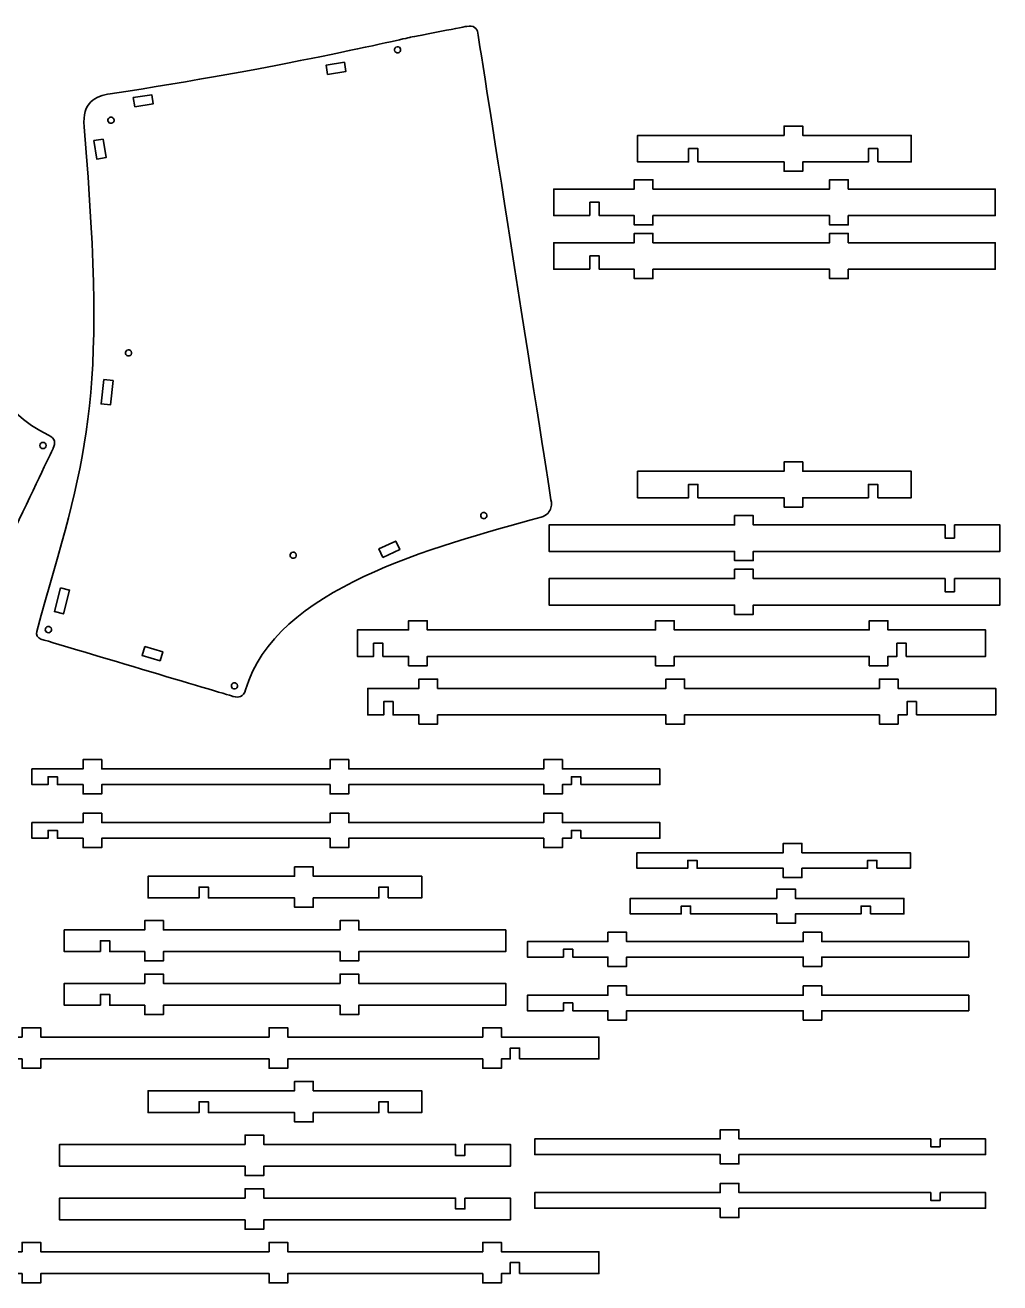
# Model space of a CAD drawing. Header units: inches. Extents: x -169 to 386, y -355 to 50.
# Drawn here: x 72.3 to 385.8, y -354.5 to 50.2 of the extents above; entities that cross this region are included whole.
import ezdxf

# ---------------------------------------------------------------- set-up
doc = ezdxf.new("R2010")
doc.units = ezdxf.units.IN
doc.header["$MEASUREMENT"] = 0
doc.layers.add('Lager 1', color=7, linetype='Continuous')

# ---------------------------------------------------------------- blocks, each defined once
blk = doc.blocks.new('block 3')
at = {"layer": 'Lager 1', "color": 178, "lineweight": 35, "true_color": 0x000001}
blk.add_open_spline([(-116.37, -95.12), (-116.37, -40.83), (-119.39, -2.15), (-119.39, -0.94), (-119.39, 0.26), (-119.28, 1.45), (-116.99, 1.45), (-114.7, 1.45), (-66.13, 1.62), (-63.72, 1.62), (-61.31, 1.62), (-61.14, 2.59), (-61.14, 4.21), (-61.14, 4.21), (-61.14, 4.42), (-61.14, 4.42), (-61.14, 5.52), (-60.24, 6.42), (-59.14, 6.42), (-59.14, 6.42), (-36.09, 6.42), (-36.09, 6.42), (-36.09, 6.42), (-35.55, 6.42), (-35.55, 6.42), (-34.45, 6.42), (-33.55, 7.31), (-33.55, 8.42), (-33.55, 8.42), (-33.55, 22.76), (-33.55, 22.76), (-33.55, 23.86), (-32.66, 24.75), (-31.55, 24.75), (-31.55, 24.75), (-1.09, 24.75), (-1.09, 24.75), (0.01, 24.75), (0.9, 23.86), (0.9, 22.76), (0.91, 19.09), (0.93, 11.78), (0.93, 9.22), (0.94, 8.59), (1.45, 8.08), (2.08, 8.08), (2.08, 8.08), (15.49, 8.08), (15.49, 8.08), (15.8, 8.08), (16.09, 8.2), (16.3, 8.42), (16.52, 8.64), (16.64, 8.92), (16.64, 9.23), (16.64, 11.33), (16.66, 20.17), (16.66, 22.67), (16.66, 23.14), (16.82, 23.59), (17.11, 23.96), (17.11, 23.96), (17.14, 23.99), (17.14, 23.99), (17.52, 24.47), (18.1, 24.75), (18.71, 24.75), (21.3, 24.75), (31.95, 24.75), (35.33, 24.75), (35.98, 24.75), (36.62, 24.61), (37.2, 24.33), (37.77, 24.05), (38.28, 23.65), (38.69, 23.14), (39.23, 22.47), (39.53, 21.67), (39.63, 20.82), (43.72, -15.01), (49.04, -67.49), (79.8, -81.73), (82.13, -82.81), (82.05, -84.36), (81.34, -85.95), (81.34, -85.95), (58.36, -134.18), (53.5, -144.29), (53.02, -145.27), (51.85, -145.69), (50.86, -145.23), (-2.7, -120.66), (-16.1, -111.54), (-107.22, -105.04), (-115.19, -104.47), (-116.37, -99.92), (-116.37, -95.12)], degree=3, knots=[0, 0, 0, 0, 1, 1, 1, 2, 2, 2, 3, 3, 3, 4, 4, 4, 5, 5, 5, 6, 6, 6, 7, 7, 7, 8, 8, 8, 9, 9, 9, 10, 10, 10, 11, 11, 11, 12, 12, 12, 13, 13, 13, 14, 14, 14, 15, 15, 15, 16, 16, 16, 17, 17, 17, 18, 18, 18, 19, 19, 19, 20, 20, 20, 21, 21, 21, 22, 22, 22, 23, 23, 23, 24, 24, 24, 25, 25, 25, 26, 26, 26, 27, 27, 27, 28, 28, 28, 29, 29, 29, 30, 30, 30, 31, 31, 31, 32, 32, 32, 32], dxfattribs=at)
blk = doc.blocks.new('block 6')
at = {"layer": 'Lager 1', "color": 178, "lineweight": 35, "true_color": 0x000001}
blk.add_open_spline([(77.04, -85.09), (77.04, -85.64), (77.49, -86.09), (78.04, -86.09), (78.59, -86.09), (79.04, -85.64), (79.04, -85.09), (79.04, -84.54), (78.59, -84.09), (78.04, -84.09), (77.49, -84.09), (77.04, -84.54), (77.04, -85.09)], degree=3, knots=[0, 0, 0, 0, 1, 1, 1, 2, 2, 2, 3, 3, 3, 4, 4, 4, 4], dxfattribs=at)
blk = doc.blocks.new('block 2')
at = {"layer": 'Lager 1'}
for name in ['block 3', 'block 6']:
    blk.add_blockref(name, (0, 0), dxfattribs=at)
blk = doc.blocks.new('block 746')
at = {"layer": 'Lager 1', "color": 178, "lineweight": 35, "true_color": 0x000001}
blk.add_open_spline([(99.66, 28.08), (153.4, 36.2), (194.88, 46.03), (196.07, 46.22), (196.07, 46.22), (212.7, 49.49), (214.35, 49.78), (216.55, 50.17), (217.65, 49.24), (217.91, 47.62), (218.44, 44.4), (241.02, -99.93), (241.55, -103.27), (241.75, -104.56), (241.36, -105.87), (240.48, -106.83), (239.9, -107.47), (239.15, -107.89), (238.32, -108.12), (203.56, -117.71), (152.54, -131.07), (143.22, -163.67), (142.51, -166.13), (140.96, -166.29), (139.29, -165.84), (139.29, -165.84), (88.09, -150.59), (77.35, -147.35), (76.3, -147.03), (75.71, -145.94), (76.01, -144.89), (92, -88.17), (98.94, -73.52), (91.28, 17.5), (90.61, 25.46), (94.92, 27.34), (99.66, 28.08)], degree=3, knots=[0, 0, 0, 0, 1, 1, 1, 2, 2, 2, 3, 3, 3, 4, 4, 4, 5, 5, 5, 6, 6, 6, 7, 7, 7, 8, 8, 8, 9, 9, 9, 10, 10, 10, 11, 11, 11, 12, 12, 12, 12], dxfattribs=at)
blk = doc.blocks.new('block 747')
at = {"layer": 'Lager 1', "color": 178, "lineweight": 35, "true_color": 0x000001}
blk.add_open_spline([(219.66, -106.66), (219.11, -106.74), (218.74, -107.25), (218.83, -107.8), (218.91, -108.35), (219.42, -108.72), (219.97, -108.63), (220.51, -108.55), (220.89, -108.04), (220.8, -107.49), (220.72, -106.95), (220.21, -106.57), (219.66, -106.66)], degree=3, knots=[0, 0, 0, 0, 1, 1, 1, 2, 2, 2, 3, 3, 3, 4, 4, 4, 4], dxfattribs=at)
blk = doc.blocks.new('block 748')
at = {"layer": 'Lager 1', "color": 178, "lineweight": 35, "true_color": 0x000001}
blk.add_open_spline([(79.62, -143.34), (79.07, -143.42), (78.7, -143.93), (78.79, -144.48), (78.87, -145.02), (79.38, -145.4), (79.93, -145.31), (80.47, -145.23), (80.85, -144.71), (80.76, -144.17), (80.68, -143.62), (80.17, -143.25), (79.62, -143.34)], degree=3, knots=[0, 0, 0, 0, 1, 1, 1, 2, 2, 2, 3, 3, 3, 4, 4, 4, 4], dxfattribs=at)
blk = doc.blocks.new('block 749')
at = {"layer": 'Lager 1', "color": 178, "lineweight": 35, "true_color": 0x000001}
blk.add_open_spline([(139.47, -161.46), (138.93, -161.54), (138.55, -162.05), (138.64, -162.6), (138.73, -163.14), (139.24, -163.52), (139.78, -163.43), (140.33, -163.35), (140.7, -162.83), (140.62, -162.29), (140.53, -161.74), (140.02, -161.37), (139.47, -161.46)], degree=3, knots=[0, 0, 0, 0, 1, 1, 1, 2, 2, 2, 3, 3, 3, 4, 4, 4, 4], dxfattribs=at)
blk = doc.blocks.new('block 750')
at = {"layer": 'Lager 1', "color": 178, "lineweight": 35, "true_color": 0x000001}
blk.add_open_spline([(158.38, -119.39), (157.83, -119.48), (157.46, -119.99), (157.55, -120.54), (157.63, -121.08), (158.14, -121.46), (158.69, -121.37), (159.24, -121.29), (159.61, -120.77), (159.52, -120.23), (159.44, -119.68), (158.93, -119.31), (158.38, -119.39)], degree=3, knots=[0, 0, 0, 0, 1, 1, 1, 2, 2, 2, 3, 3, 3, 4, 4, 4, 4], dxfattribs=at)
blk = doc.blocks.new('block 751')
at = {"layer": 'Lager 1', "color": 178, "lineweight": 35, "true_color": 0x000001}
blk.add_open_spline([(105.42, -54.3), (104.87, -54.39), (104.5, -54.9), (104.58, -55.45), (104.67, -55.99), (105.18, -56.37), (105.73, -56.28), (106.27, -56.19), (106.64, -55.68), (106.56, -55.14), (106.47, -54.59), (105.96, -54.22), (105.42, -54.3)], degree=3, knots=[0, 0, 0, 0, 1, 1, 1, 2, 2, 2, 3, 3, 3, 4, 4, 4, 4], dxfattribs=at)
blk = doc.blocks.new('block 752')
at = {"layer": 'Lager 1', "color": 178, "lineweight": 35, "true_color": 0x000001}
blk.add_open_spline([(99.76, 20.58), (99.21, 20.49), (98.84, 19.98), (98.93, 19.43), (99.01, 18.89), (99.52, 18.51), (100.07, 18.6), (100.61, 18.69), (100.99, 19.2), (100.9, 19.74), (100.82, 20.29), (100.3, 20.66), (99.76, 20.58)], degree=3, knots=[0, 0, 0, 0, 1, 1, 1, 2, 2, 2, 3, 3, 3, 4, 4, 4, 4], dxfattribs=at)
blk = doc.blocks.new('block 753')
at = {"layer": 'Lager 1', "color": 178, "lineweight": 35, "true_color": 0x000001}
blk.add_open_spline([(191.92, 43.24), (191.38, 43.16), (191.01, 42.64), (191.09, 42.1), (191.18, 41.55), (191.69, 41.18), (192.23, 41.27), (192.78, 41.35), (193.15, 41.86), (193.07, 42.41), (192.98, 42.95), (192.47, 43.33), (191.92, 43.24)], degree=3, knots=[0, 0, 0, 0, 1, 1, 1, 2, 2, 2, 3, 3, 3, 4, 4, 4, 4], dxfattribs=at)
blk = doc.blocks.new('block 754')
at = {"layer": 'Lager 1', "color": 178, "lineweight": 35, "true_color": 0x000001}
blk.add_lwpolyline([(97.63, -63.83), (96.73, -71.7), (99.71, -72.04), (100.61, -64.17), (97.63, -63.83)], dxfattribs=at)
blk = doc.blocks.new('block 755')
at = {"layer": 'Lager 1', "color": 178, "lineweight": 35, "true_color": 0x000001}
blk.add_lwpolyline([(83.71, -130.85), (81.71, -138.51), (84.62, -139.27), (86.61, -131.6), (83.71, -130.85)], dxfattribs=at)
blk = doc.blocks.new('block 756')
at = {"layer": 'Lager 1', "color": 178, "lineweight": 35, "true_color": 0x000001}
blk.add_lwpolyline([(94.43, 13.01), (95.36, 7.08), (98.32, 7.55), (97.39, 13.47), (94.43, 13.01)], dxfattribs=at)
blk = doc.blocks.new('block 757')
at = {"layer": 'Lager 1', "color": 178, "lineweight": 35, "true_color": 0x000001}
blk.add_lwpolyline([(107.54, 23.88), (113.47, 24.81), (113, 27.77), (107.07, 26.84), (107.54, 23.88)], dxfattribs=at)
blk = doc.blocks.new('block 758')
at = {"layer": 'Lager 1', "color": 178, "lineweight": 35, "true_color": 0x000001}
blk.add_lwpolyline([(169.58, 34.32), (175.5, 35.3), (175.01, 38.26), (169.09, 37.28), (169.58, 34.32)], dxfattribs=at)
blk = doc.blocks.new('block 759')
at = {"layer": 'Lager 1', "color": 178, "lineweight": 35, "true_color": 0x000001}
blk.add_lwpolyline([(187.36, -121.09), (192.8, -118.55), (191.53, -115.83), (186.09, -118.37), (187.36, -121.09)], dxfattribs=at)
blk = doc.blocks.new('block 760')
at = {"layer": 'Lager 1', "color": 178, "lineweight": 35, "true_color": 0x000001}
blk.add_lwpolyline([(110.77, -149.81), (109.94, -152.69), (115.71, -154.35), (116.54, -151.47), (110.77, -149.81)], dxfattribs=at)
blk = doc.blocks.new('block 761')
at = {"layer": 'Lager 1', "color": 178, "lineweight": 35, "true_color": 0x000001}
blk.add_lwpolyline([(107.54, 23.88), (113.47, 24.81), (113, 27.77), (107.07, 26.84), (107.54, 23.88)], dxfattribs=at)
blk = doc.blocks.new('block 762')
at = {"layer": 'Lager 1', "color": 178, "lineweight": 35, "true_color": 0x000001}
blk.add_lwpolyline([(169.58, 34.32), (175.5, 35.3), (175.01, 38.26), (169.09, 37.28), (169.58, 34.32)], dxfattribs=at)
blk = doc.blocks.new('block 763')
at = {"layer": 'Lager 1', "color": 178, "lineweight": 35, "true_color": 0x000001}
blk.add_lwpolyline([(97.63, -63.83), (96.73, -71.7), (99.71, -72.04), (100.61, -64.17), (97.63, -63.83)], dxfattribs=at)
blk = doc.blocks.new('block 764')
at = {"layer": 'Lager 1', "color": 178, "lineweight": 35, "true_color": 0x000001}
blk.add_lwpolyline([(187.36, -121.09), (192.8, -118.55), (191.53, -115.83), (186.09, -118.37), (187.36, -121.09)], dxfattribs=at)
blk = doc.blocks.new('block 765')
at = {"layer": 'Lager 1', "color": 178, "lineweight": 35, "true_color": 0x000001}
blk.add_lwpolyline([(110.77, -149.81), (109.94, -152.69), (115.71, -154.35), (116.54, -151.47), (110.77, -149.81)], dxfattribs=at)
blk = doc.blocks.new('block 745')
at = {"layer": 'Lager 1'}
for name in ['block 746', 'block 753', 'block 758', 'block 762', 'block 757', 'block 761', 'block 752', 'block 756', 'block 751', 'block 754', 'block 763', 'block 747', 'block 759', 'block 764', 'block 750', 'block 755', 'block 748', 'block 760', 'block 765', 'block 749']:
    blk.add_blockref(name, (0, 0), dxfattribs=at)

msp = doc.modelspace()

# ---------------------------------------------------------------- linework, layer by layer
at = {"layer": 'Lager 1', "color": 178, "lineweight": 35, "true_color": 0x000001}
for points, knots in [([(346.54, 6.18), (346.54, 6.18), (357.31, 6.18), (357.31, 6.18), (357.31, 6.18), (357.31, 14.68), (357.31, 14.68), (357.31, 14.68), (322.41, 14.68), (322.41, 14.68), (322.41, 14.68), (322.41, 17.68), (322.41, 17.68), (322.41, 17.68), (316.41, 17.68), (316.41, 17.68), (316.41, 17.68), (316.41, 14.68), (316.41, 14.68), (316.41, 14.68), (269.31, 14.68), (269.31, 14.68), (269.31, 14.68), (269.31, 6.18), (269.31, 6.18), (269.31, 6.18), (285.68, 6.18), (285.68, 6.18), (285.68, 6.18), (285.68, 10.43), (285.68, 10.43), (285.68, 10.43), (288.68, 10.43), (288.68, 10.43), (288.68, 10.43), (288.68, 6.18), (288.68, 6.18), (288.68, 6.18), (316.41, 6.18), (316.41, 6.18), (316.41, 6.18), (316.41, 3.18), (316.41, 3.18), (316.41, 3.18), (322.41, 3.18), (322.41, 3.18), (322.41, 3.18), (322.41, 6.18), (322.41, 6.18), (322.41, 6.18), (343.54, 6.18), (343.54, 6.18), (343.54, 6.18), (343.54, 10.43), (343.54, 10.43), (343.54, 10.43), (346.54, 10.43), (346.54, 10.43), (346.54, 10.43), (346.54, 6.18), (346.54, 6.18)], [0, 0, 0, 0, 1, 1, 1, 2, 2, 2, 3, 3, 3, 4, 4, 4, 5, 5, 5, 6, 6, 6, 7, 7, 7, 8, 8, 8, 9, 9, 9, 10, 10, 10, 11, 11, 11, 12, 12, 12, 13, 13, 13, 14, 14, 14, 15, 15, 15, 16, 16, 16, 17, 17, 17, 18, 18, 18, 19, 19, 19, 20, 20, 20, 20]), ([(253.94, -11.08), (253.94, -11.08), (253.94, -6.83), (253.94, -6.83), (253.94, -6.83), (256.94, -6.83), (256.94, -6.83), (256.94, -6.83), (256.94, -11.08), (256.94, -11.08), (256.94, -11.08), (268.23, -11.08), (268.23, -11.08), (268.23, -11.08), (268.23, -14.08), (268.23, -14.08), (268.23, -14.08), (274.23, -14.08), (274.23, -14.08), (274.23, -14.08), (274.23, -11.08), (274.23, -11.08), (274.23, -11.08), (331.03, -11.08), (331.03, -11.08), (331.03, -11.08), (331.03, -14.08), (331.03, -14.08), (331.03, -14.08), (337.03, -14.08), (337.03, -14.08), (337.03, -14.08), (337.03, -11.08), (337.03, -11.08), (337.03, -11.08), (384.31, -11.08), (384.31, -11.08), (384.31, -11.08), (384.31, -2.58), (384.31, -2.58), (384.31, -2.58), (337.03, -2.58), (337.03, -2.58), (337.03, -2.58), (337.03, 0.42), (337.03, 0.42), (337.03, 0.42), (331.03, 0.42), (331.03, 0.42), (331.03, 0.42), (331.03, -2.58), (331.03, -2.58), (331.03, -2.58), (274.23, -2.58), (274.23, -2.58), (274.23, -2.58), (274.23, 0.42), (274.23, 0.42), (274.23, 0.42), (268.23, 0.42), (268.23, 0.42), (268.23, 0.42), (268.23, -2.58), (268.23, -2.58), (268.23, -2.58), (242.31, -2.58), (242.31, -2.58), (242.31, -2.58), (242.31, -11.08), (242.31, -11.08), (242.31, -11.08), (253.94, -11.08), (253.94, -11.08)], [0, 0, 0, 0, 1, 1, 1, 2, 2, 2, 3, 3, 3, 4, 4, 4, 5, 5, 5, 6, 6, 6, 7, 7, 7, 8, 8, 8, 9, 9, 9, 10, 10, 10, 11, 11, 11, 12, 12, 12, 13, 13, 13, 14, 14, 14, 15, 15, 15, 16, 16, 16, 17, 17, 17, 18, 18, 18, 19, 19, 19, 20, 20, 20, 21, 21, 21, 22, 22, 22, 23, 23, 23, 24, 24, 24, 24]), ([(253.94, -28.35), (253.94, -28.35), (253.94, -24.1), (253.94, -24.1), (253.94, -24.1), (256.94, -24.1), (256.94, -24.1), (256.94, -24.1), (256.94, -28.35), (256.94, -28.35), (256.94, -28.35), (268.23, -28.35), (268.23, -28.35), (268.23, -28.35), (268.23, -31.35), (268.23, -31.35), (268.23, -31.35), (274.23, -31.35), (274.23, -31.35), (274.23, -31.35), (274.23, -28.35), (274.23, -28.35), (274.23, -28.35), (331.03, -28.35), (331.03, -28.35), (331.03, -28.35), (331.03, -31.35), (331.03, -31.35), (331.03, -31.35), (337.03, -31.35), (337.03, -31.35), (337.03, -31.35), (337.03, -28.35), (337.03, -28.35), (337.03, -28.35), (384.31, -28.35), (384.31, -28.35), (384.31, -28.35), (384.31, -19.84), (384.31, -19.84), (384.31, -19.84), (337.03, -19.84), (337.03, -19.84), (337.03, -19.84), (337.03, -16.84), (337.03, -16.84), (337.03, -16.84), (331.03, -16.84), (331.03, -16.84), (331.03, -16.84), (331.03, -19.84), (331.03, -19.84), (331.03, -19.84), (274.23, -19.84), (274.23, -19.84), (274.23, -19.84), (274.23, -16.84), (274.23, -16.84), (274.23, -16.84), (268.23, -16.84), (268.23, -16.84), (268.23, -16.84), (268.23, -19.84), (268.23, -19.84), (268.23, -19.84), (242.31, -19.84), (242.31, -19.84), (242.31, -19.84), (242.31, -28.35), (242.31, -28.35), (242.31, -28.35), (253.94, -28.35), (253.94, -28.35)], [0, 0, 0, 0, 1, 1, 1, 2, 2, 2, 3, 3, 3, 4, 4, 4, 5, 5, 5, 6, 6, 6, 7, 7, 7, 8, 8, 8, 9, 9, 9, 10, 10, 10, 11, 11, 11, 12, 12, 12, 13, 13, 13, 14, 14, 14, 15, 15, 15, 16, 16, 16, 17, 17, 17, 18, 18, 18, 19, 19, 19, 20, 20, 20, 21, 21, 21, 22, 22, 22, 23, 23, 23, 24, 24, 24, 24]), ([(346.54, -101.88), (346.54, -101.88), (357.31, -101.88), (357.31, -101.88), (357.31, -101.88), (357.31, -93.38), (357.31, -93.38), (357.31, -93.38), (322.41, -93.38), (322.41, -93.38), (322.41, -93.38), (322.41, -90.38), (322.41, -90.38), (322.41, -90.38), (316.41, -90.38), (316.41, -90.38), (316.41, -90.38), (316.41, -93.38), (316.41, -93.38), (316.41, -93.38), (269.31, -93.38), (269.31, -93.38), (269.31, -93.38), (269.31, -101.88), (269.31, -101.88), (269.31, -101.88), (285.68, -101.88), (285.68, -101.88), (285.68, -101.88), (285.68, -97.63), (285.68, -97.63), (285.68, -97.63), (288.68, -97.63), (288.68, -97.63), (288.68, -97.63), (288.68, -101.88), (288.68, -101.88), (288.68, -101.88), (316.41, -101.88), (316.41, -101.88), (316.41, -101.88), (316.41, -104.88), (316.41, -104.88), (316.41, -104.88), (322.41, -104.88), (322.41, -104.88), (322.41, -104.88), (322.41, -101.88), (322.41, -101.88), (322.41, -101.88), (343.54, -101.88), (343.54, -101.88), (343.54, -101.88), (343.54, -97.63), (343.54, -97.63), (343.54, -97.63), (346.54, -97.63), (346.54, -97.63), (346.54, -97.63), (346.54, -101.88), (346.54, -101.88)], [0, 0, 0, 0, 1, 1, 1, 2, 2, 2, 3, 3, 3, 4, 4, 4, 5, 5, 5, 6, 6, 6, 7, 7, 7, 8, 8, 8, 9, 9, 9, 10, 10, 10, 11, 11, 11, 12, 12, 12, 13, 13, 13, 14, 14, 14, 15, 15, 15, 16, 16, 16, 17, 17, 17, 18, 18, 18, 19, 19, 19, 20, 20, 20, 20]), ([(371.19, -110.64), (371.19, -110.64), (371.19, -114.89), (371.19, -114.89), (371.19, -114.89), (368.19, -114.89), (368.19, -114.89), (368.19, -114.89), (368.19, -110.64), (368.19, -110.64), (368.19, -110.64), (306.51, -110.64), (306.51, -110.64), (306.51, -110.64), (306.51, -107.64), (306.51, -107.64), (306.51, -107.64), (300.51, -107.64), (300.51, -107.64), (300.51, -107.64), (300.51, -110.64), (300.51, -110.64), (300.51, -110.64), (240.81, -110.64), (240.81, -110.64), (240.81, -110.64), (240.81, -119.14), (240.81, -119.14), (240.81, -119.14), (300.51, -119.14), (300.51, -119.14), (300.51, -119.14), (300.51, -122.14), (300.51, -122.14), (300.51, -122.14), (306.51, -122.14), (306.51, -122.14), (306.51, -122.14), (306.51, -119.14), (306.51, -119.14), (306.51, -119.14), (385.81, -119.14), (385.81, -119.14), (385.81, -119.14), (385.81, -110.64), (385.81, -110.64), (385.81, -110.64), (371.19, -110.64), (371.19, -110.64)], [0, 0, 0, 0, 1, 1, 1, 2, 2, 2, 3, 3, 3, 4, 4, 4, 5, 5, 5, 6, 6, 6, 7, 7, 7, 8, 8, 8, 9, 9, 9, 10, 10, 10, 11, 11, 11, 12, 12, 12, 13, 13, 13, 14, 14, 14, 15, 15, 15, 16, 16, 16, 16]), ([(371.19, -127.91), (371.19, -127.91), (371.19, -132.16), (371.19, -132.16), (371.19, -132.16), (368.19, -132.16), (368.19, -132.16), (368.19, -132.16), (368.19, -127.91), (368.19, -127.91), (368.19, -127.91), (306.51, -127.91), (306.51, -127.91), (306.51, -127.91), (306.51, -124.91), (306.51, -124.91), (306.51, -124.91), (300.51, -124.91), (300.51, -124.91), (300.51, -124.91), (300.51, -127.91), (300.51, -127.91), (300.51, -127.91), (240.81, -127.91), (240.81, -127.91), (240.81, -127.91), (240.81, -136.41), (240.81, -136.41), (240.81, -136.41), (300.51, -136.41), (300.51, -136.41), (300.51, -136.41), (300.51, -139.41), (300.51, -139.41), (300.51, -139.41), (306.51, -139.41), (306.51, -139.41), (306.51, -139.41), (306.51, -136.41), (306.51, -136.41), (306.51, -136.41), (385.81, -136.41), (385.81, -136.41), (385.81, -136.41), (385.81, -127.91), (385.81, -127.91), (385.81, -127.91), (371.19, -127.91), (371.19, -127.91)], [0, 0, 0, 0, 1, 1, 1, 2, 2, 2, 3, 3, 3, 4, 4, 4, 5, 5, 5, 6, 6, 6, 7, 7, 7, 8, 8, 8, 9, 9, 9, 10, 10, 10, 11, 11, 11, 12, 12, 12, 13, 13, 13, 14, 14, 14, 15, 15, 15, 16, 16, 16, 16]), ([(355.69, -152.95), (355.69, -152.95), (381.2, -152.95), (381.2, -152.95), (381.2, -152.95), (381.2, -144.45), (381.2, -144.45), (381.2, -144.45), (349.8, -144.45), (349.8, -144.45), (349.8, -144.45), (349.8, -141.45), (349.8, -141.45), (349.8, -141.45), (343.8, -141.45), (343.8, -141.45), (343.8, -141.45), (343.8, -144.45), (343.8, -144.45), (343.8, -144.45), (281.1, -144.45), (281.1, -144.45), (281.1, -144.45), (281.1, -141.45), (281.1, -141.45), (281.1, -141.45), (275.1, -141.45), (275.1, -141.45), (275.1, -141.45), (275.1, -144.45), (275.1, -144.45), (275.1, -144.45), (201.65, -144.45), (201.65, -144.45), (201.65, -144.45), (201.65, -141.45), (201.65, -141.45), (201.65, -141.45), (195.65, -141.45), (195.65, -141.45), (195.65, -141.45), (195.65, -144.45), (195.65, -144.45), (195.65, -144.45), (179.2, -144.45), (179.2, -144.45), (179.2, -144.45), (179.2, -152.95), (179.2, -152.95), (179.2, -152.95), (184.36, -152.95), (184.36, -152.95), (184.36, -152.95), (184.36, -148.7), (184.36, -148.7), (184.36, -148.7), (187.36, -148.7), (187.36, -148.7), (187.36, -148.7), (187.36, -152.95), (187.36, -152.95), (187.36, -152.95), (195.65, -152.95), (195.65, -152.95), (195.65, -152.95), (195.65, -155.95), (195.65, -155.95), (195.65, -155.95), (201.65, -155.95), (201.65, -155.95), (201.65, -155.95), (201.65, -152.95), (201.65, -152.95), (201.65, -152.95), (275.1, -152.95), (275.1, -152.95), (275.1, -152.95), (275.1, -155.95), (275.1, -155.95), (275.1, -155.95), (281.1, -155.95), (281.1, -155.95), (281.1, -155.95), (281.1, -152.95), (281.1, -152.95), (281.1, -152.95), (343.8, -152.95), (343.8, -152.95), (343.8, -152.95), (343.8, -155.95), (343.8, -155.95), (343.8, -155.95), (349.8, -155.95), (349.8, -155.95), (349.8, -155.95), (349.8, -152.95), (349.8, -152.95), (349.8, -152.95), (352.69, -152.95), (352.69, -152.95), (352.69, -152.95), (352.69, -148.7), (352.69, -148.7), (352.69, -148.7), (355.69, -148.7), (355.69, -148.7), (355.69, -148.7), (355.69, -152.95), (355.69, -152.95)], [0, 0, 0, 0, 1, 1, 1, 2, 2, 2, 3, 3, 3, 4, 4, 4, 5, 5, 5, 6, 6, 6, 7, 7, 7, 8, 8, 8, 9, 9, 9, 10, 10, 10, 11, 11, 11, 12, 12, 12, 13, 13, 13, 14, 14, 14, 15, 15, 15, 16, 16, 16, 17, 17, 17, 18, 18, 18, 19, 19, 19, 20, 20, 20, 21, 21, 21, 22, 22, 22, 23, 23, 23, 24, 24, 24, 25, 25, 25, 26, 26, 26, 27, 27, 27, 28, 28, 28, 29, 29, 29, 30, 30, 30, 31, 31, 31, 32, 32, 32, 33, 33, 33, 34, 34, 34, 35, 35, 35, 36, 36, 36, 36]), ([(358.99, -171.75), (358.99, -171.75), (384.5, -171.75), (384.5, -171.75), (384.5, -171.75), (384.5, -163.25), (384.5, -163.25), (384.5, -163.25), (353.1, -163.25), (353.1, -163.25), (353.1, -163.25), (353.1, -160.25), (353.1, -160.25), (353.1, -160.25), (347.1, -160.25), (347.1, -160.25), (347.1, -160.25), (347.1, -163.25), (347.1, -163.25), (347.1, -163.25), (284.4, -163.25), (284.4, -163.25), (284.4, -163.25), (284.4, -160.25), (284.4, -160.25), (284.4, -160.25), (278.4, -160.25), (278.4, -160.25), (278.4, -160.25), (278.4, -163.25), (278.4, -163.25), (278.4, -163.25), (204.95, -163.25), (204.95, -163.25), (204.95, -163.25), (204.95, -160.25), (204.95, -160.25), (204.95, -160.25), (198.95, -160.25), (198.95, -160.25), (198.95, -160.25), (198.95, -163.25), (198.95, -163.25), (198.95, -163.25), (182.5, -163.25), (182.5, -163.25), (182.5, -163.25), (182.5, -171.75), (182.5, -171.75), (182.5, -171.75), (187.66, -171.75), (187.66, -171.75), (187.66, -171.75), (187.66, -167.5), (187.66, -167.5), (187.66, -167.5), (190.66, -167.5), (190.66, -167.5), (190.66, -167.5), (190.66, -171.75), (190.66, -171.75), (190.66, -171.75), (198.95, -171.75), (198.95, -171.75), (198.95, -171.75), (198.95, -174.75), (198.95, -174.75), (198.95, -174.75), (204.95, -174.75), (204.95, -174.75), (204.95, -174.75), (204.95, -171.75), (204.95, -171.75), (204.95, -171.75), (278.4, -171.75), (278.4, -171.75), (278.4, -171.75), (278.4, -174.75), (278.4, -174.75), (278.4, -174.75), (284.4, -174.75), (284.4, -174.75), (284.4, -174.75), (284.4, -171.75), (284.4, -171.75), (284.4, -171.75), (347.1, -171.75), (347.1, -171.75), (347.1, -171.75), (347.1, -174.75), (347.1, -174.75), (347.1, -174.75), (353.1, -174.75), (353.1, -174.75), (353.1, -174.75), (353.1, -171.75), (353.1, -171.75), (353.1, -171.75), (356, -171.75), (355.99, -171.75), (355.99, -171.75), (355.99, -167.5), (355.99, -167.5), (355.99, -167.5), (358.99, -167.5), (358.99, -167.5), (358.99, -167.5), (358.99, -171.75), (358.99, -171.75)], [0, 0, 0, 0, 1, 1, 1, 2, 2, 2, 3, 3, 3, 4, 4, 4, 5, 5, 5, 6, 6, 6, 7, 7, 7, 8, 8, 8, 9, 9, 9, 10, 10, 10, 11, 11, 11, 12, 12, 12, 13, 13, 13, 14, 14, 14, 15, 15, 15, 16, 16, 16, 17, 17, 17, 18, 18, 18, 19, 19, 19, 20, 20, 20, 21, 21, 21, 22, 22, 22, 23, 23, 23, 24, 24, 24, 25, 25, 25, 26, 26, 26, 27, 27, 27, 28, 28, 28, 29, 29, 29, 30, 30, 30, 31, 31, 31, 32, 32, 32, 33, 33, 33, 34, 34, 34, 35, 35, 35, 36, 36, 36, 36]), ([(250.99, -194.17), (250.99, -194.17), (276.5, -194.17), (276.5, -194.17), (276.5, -194.17), (276.5, -189.17), (276.5, -189.17), (276.5, -189.17), (245.1, -189.17), (245.1, -189.17), (245.1, -189.17), (245.1, -186.17), (245.1, -186.17), (245.1, -186.17), (239.1, -186.17), (239.1, -186.17), (239.1, -186.17), (239.1, -189.17), (239.1, -189.17), (239.1, -189.17), (176.4, -189.17), (176.4, -189.17), (176.4, -189.17), (176.4, -186.17), (176.4, -186.17), (176.4, -186.17), (170.4, -186.17), (170.4, -186.17), (170.4, -186.17), (170.4, -189.17), (170.4, -189.17), (170.4, -189.17), (96.95, -189.17), (96.95, -189.17), (96.95, -189.17), (96.95, -186.17), (96.95, -186.17), (96.95, -186.17), (90.95, -186.17), (90.95, -186.17), (90.95, -186.17), (90.95, -189.17), (90.95, -189.17), (90.95, -189.17), (74.5, -189.17), (74.5, -189.17), (74.5, -189.17), (74.5, -194.17), (74.5, -194.17), (74.5, -194.17), (79.66, -194.17), (79.66, -194.17), (79.66, -194.17), (79.66, -191.67), (79.66, -191.67), (79.66, -191.67), (82.66, -191.67), (82.66, -191.67), (82.66, -191.67), (82.66, -194.17), (82.66, -194.17), (82.66, -194.17), (90.95, -194.17), (90.95, -194.17), (90.95, -194.17), (90.95, -197.17), (90.95, -197.17), (90.95, -197.17), (96.95, -197.17), (96.95, -197.17), (96.95, -197.17), (96.95, -194.17), (96.95, -194.17), (96.95, -194.17), (170.4, -194.17), (170.4, -194.17), (170.4, -194.17), (170.4, -197.17), (170.4, -197.17), (170.4, -197.17), (176.4, -197.17), (176.4, -197.17), (176.4, -197.17), (176.4, -194.17), (176.4, -194.17), (176.4, -194.17), (239.1, -194.17), (239.1, -194.17), (239.1, -194.17), (239.1, -197.17), (239.1, -197.17), (239.1, -197.17), (245.1, -197.17), (245.1, -197.17), (245.1, -197.17), (245.1, -194.17), (245.1, -194.17), (245.1, -194.17), (247.99, -194.17), (247.99, -194.17), (247.99, -194.17), (247.99, -191.67), (247.99, -191.67), (247.99, -191.67), (250.99, -191.67), (250.99, -191.67), (250.99, -191.67), (250.99, -194.17), (250.99, -194.17)], [0, 0, 0, 0, 1, 1, 1, 2, 2, 2, 3, 3, 3, 4, 4, 4, 5, 5, 5, 6, 6, 6, 7, 7, 7, 8, 8, 8, 9, 9, 9, 10, 10, 10, 11, 11, 11, 12, 12, 12, 13, 13, 13, 14, 14, 14, 15, 15, 15, 16, 16, 16, 17, 17, 17, 18, 18, 18, 19, 19, 19, 20, 20, 20, 21, 21, 21, 22, 22, 22, 23, 23, 23, 24, 24, 24, 25, 25, 25, 26, 26, 26, 27, 27, 27, 28, 28, 28, 29, 29, 29, 30, 30, 30, 31, 31, 31, 32, 32, 32, 33, 33, 33, 34, 34, 34, 35, 35, 35, 36, 36, 36, 36]), ([(250.99, -211.44), (250.99, -211.44), (276.5, -211.44), (276.5, -211.44), (276.5, -211.44), (276.5, -206.44), (276.5, -206.44), (276.5, -206.44), (245.1, -206.44), (245.1, -206.44), (245.1, -206.44), (245.1, -203.44), (245.1, -203.44), (245.1, -203.44), (239.1, -203.44), (239.1, -203.44), (239.1, -203.44), (239.1, -206.44), (239.1, -206.44), (239.1, -206.44), (176.4, -206.44), (176.4, -206.44), (176.4, -206.44), (176.4, -203.44), (176.4, -203.44), (176.4, -203.44), (170.4, -203.44), (170.4, -203.44), (170.4, -203.44), (170.4, -206.44), (170.4, -206.44), (170.4, -206.44), (96.95, -206.44), (96.95, -206.44), (96.95, -206.44), (96.95, -203.44), (96.95, -203.44), (96.95, -203.44), (90.95, -203.44), (90.95, -203.44), (90.95, -203.44), (90.95, -206.44), (90.95, -206.44), (90.95, -206.44), (74.5, -206.44), (74.5, -206.44), (74.5, -206.44), (74.5, -211.44), (74.5, -211.44), (74.5, -211.44), (79.66, -211.44), (79.66, -211.44), (79.66, -211.44), (79.66, -208.94), (79.66, -208.94), (79.66, -208.94), (82.66, -208.94), (82.66, -208.94), (82.66, -208.94), (82.66, -211.44), (82.66, -211.44), (82.66, -211.44), (90.95, -211.44), (90.95, -211.44), (90.95, -211.44), (90.95, -214.44), (90.95, -214.44), (90.95, -214.44), (96.95, -214.44), (96.95, -214.44), (96.95, -214.44), (96.95, -211.44), (96.95, -211.44), (96.95, -211.44), (170.4, -211.44), (170.4, -211.44), (170.4, -211.44), (170.4, -214.44), (170.4, -214.44), (170.4, -214.44), (176.4, -214.44), (176.4, -214.44), (176.4, -214.44), (176.4, -211.44), (176.4, -211.44), (176.4, -211.44), (239.1, -211.44), (239.1, -211.44), (239.1, -211.44), (239.1, -214.44), (239.1, -214.44), (239.1, -214.44), (245.1, -214.44), (245.1, -214.44), (245.1, -214.44), (245.1, -211.44), (245.1, -211.44), (245.1, -211.44), (247.99, -211.44), (247.99, -211.44), (247.99, -211.44), (247.99, -208.94), (247.99, -208.94), (247.99, -208.94), (250.99, -208.94), (250.99, -208.94), (250.99, -208.94), (250.99, -211.44), (250.99, -211.44)], [0, 0, 0, 0, 1, 1, 1, 2, 2, 2, 3, 3, 3, 4, 4, 4, 5, 5, 5, 6, 6, 6, 7, 7, 7, 8, 8, 8, 9, 9, 9, 10, 10, 10, 11, 11, 11, 12, 12, 12, 13, 13, 13, 14, 14, 14, 15, 15, 15, 16, 16, 16, 17, 17, 17, 18, 18, 18, 19, 19, 19, 20, 20, 20, 21, 21, 21, 22, 22, 22, 23, 23, 23, 24, 24, 24, 25, 25, 25, 26, 26, 26, 27, 27, 27, 28, 28, 28, 29, 29, 29, 30, 30, 30, 31, 31, 31, 32, 32, 32, 33, 33, 33, 34, 34, 34, 35, 35, 35, 36, 36, 36, 36]), ([(346.29, -221.1), (346.29, -221.1), (357.06, -221.1), (357.06, -221.1), (357.06, -221.1), (357.06, -216.1), (357.06, -216.1), (357.06, -216.1), (322.16, -216.1), (322.16, -216.1), (322.16, -216.1), (322.16, -213.1), (322.16, -213.1), (322.16, -213.1), (316.16, -213.1), (316.16, -213.1), (316.16, -213.1), (316.16, -216.1), (316.16, -216.1), (316.16, -216.1), (269.06, -216.1), (269.06, -216.1), (269.06, -216.1), (269.06, -221.1), (269.06, -221.1), (269.06, -221.1), (285.43, -221.1), (285.43, -221.1), (285.43, -221.1), (285.43, -218.6), (285.43, -218.6), (285.43, -218.6), (288.43, -218.6), (288.43, -218.6), (288.43, -218.6), (288.43, -221.1), (288.43, -221.1), (288.43, -221.1), (316.16, -221.1), (316.16, -221.1), (316.16, -221.1), (316.16, -224.1), (316.16, -224.1), (316.16, -224.1), (322.16, -224.1), (322.16, -224.1), (322.16, -224.1), (322.16, -221.1), (322.16, -221.1), (322.16, -221.1), (343.29, -221.1), (343.29, -221.1), (343.29, -221.1), (343.29, -218.6), (343.29, -218.6), (343.29, -218.6), (346.29, -218.6), (346.29, -218.6), (346.29, -218.6), (346.29, -221.1), (346.29, -221.1)], [0, 0, 0, 0, 1, 1, 1, 2, 2, 2, 3, 3, 3, 4, 4, 4, 5, 5, 5, 6, 6, 6, 7, 7, 7, 8, 8, 8, 9, 9, 9, 10, 10, 10, 11, 11, 11, 12, 12, 12, 13, 13, 13, 14, 14, 14, 15, 15, 15, 16, 16, 16, 17, 17, 17, 18, 18, 18, 19, 19, 19, 20, 20, 20, 20]), ([(189.1, -230.67), (189.1, -230.67), (199.87, -230.67), (199.87, -230.67), (199.87, -230.67), (199.87, -223.67), (199.87, -223.67), (199.87, -223.67), (164.97, -223.67), (164.97, -223.67), (164.97, -223.67), (164.97, -220.67), (164.97, -220.67), (164.97, -220.67), (158.97, -220.67), (158.97, -220.67), (158.97, -220.67), (158.97, -223.67), (158.97, -223.67), (158.97, -223.67), (111.87, -223.67), (111.87, -223.67), (111.87, -223.67), (111.87, -230.67), (111.87, -230.67), (111.87, -230.67), (128.24, -230.67), (128.24, -230.67), (128.24, -230.67), (128.24, -227.17), (128.24, -227.17), (128.24, -227.17), (131.24, -227.17), (131.24, -227.17), (131.24, -227.17), (131.24, -230.67), (131.24, -230.67), (131.24, -230.67), (158.97, -230.67), (158.97, -230.67), (158.97, -230.67), (158.97, -233.67), (158.97, -233.67), (158.97, -233.67), (164.97, -233.67), (164.97, -233.67), (164.97, -233.67), (164.97, -230.67), (164.97, -230.67), (164.97, -230.67), (186.1, -230.67), (186.1, -230.67), (186.1, -230.67), (186.1, -227.17), (186.1, -227.17), (186.1, -227.17), (189.1, -227.17), (189.1, -227.17), (189.1, -227.17), (189.1, -230.67), (189.1, -230.67)], [0, 0, 0, 0, 1, 1, 1, 2, 2, 2, 3, 3, 3, 4, 4, 4, 5, 5, 5, 6, 6, 6, 7, 7, 7, 8, 8, 8, 9, 9, 9, 10, 10, 10, 11, 11, 11, 12, 12, 12, 13, 13, 13, 14, 14, 14, 15, 15, 15, 16, 16, 16, 17, 17, 17, 18, 18, 18, 19, 19, 19, 20, 20, 20, 20]), ([(344.18, -235.81), (344.18, -235.81), (354.95, -235.81), (354.95, -235.81), (354.95, -235.81), (354.95, -230.81), (354.95, -230.81), (354.95, -230.81), (320.05, -230.81), (320.05, -230.81), (320.05, -230.81), (320.05, -227.81), (320.05, -227.81), (320.05, -227.81), (314.05, -227.81), (314.05, -227.81), (314.05, -227.81), (314.05, -230.81), (314.05, -230.81), (314.05, -230.81), (266.95, -230.81), (266.95, -230.81), (266.95, -230.81), (266.95, -235.81), (266.95, -235.81), (266.95, -235.81), (283.32, -235.81), (283.32, -235.81), (283.32, -235.81), (283.32, -233.31), (283.32, -233.31), (283.32, -233.31), (286.32, -233.31), (286.32, -233.31), (286.32, -233.31), (286.32, -235.81), (286.32, -235.81), (286.32, -235.81), (314.05, -235.81), (314.05, -235.81), (314.05, -235.81), (314.05, -238.81), (314.05, -238.81), (314.05, -238.81), (320.05, -238.81), (320.05, -238.81), (320.05, -238.81), (320.05, -235.81), (320.05, -235.81), (320.05, -235.81), (341.18, -235.81), (341.18, -235.81), (341.18, -235.81), (341.18, -233.31), (341.18, -233.31), (341.18, -233.31), (344.18, -233.31), (344.18, -233.31), (344.18, -233.31), (344.18, -235.81), (344.18, -235.81)], [0, 0, 0, 0, 1, 1, 1, 2, 2, 2, 3, 3, 3, 4, 4, 4, 5, 5, 5, 6, 6, 6, 7, 7, 7, 8, 8, 8, 9, 9, 9, 10, 10, 10, 11, 11, 11, 12, 12, 12, 13, 13, 13, 14, 14, 14, 15, 15, 15, 16, 16, 16, 17, 17, 17, 18, 18, 18, 19, 19, 19, 20, 20, 20, 20]), ([(96.5, -247.93), (96.5, -247.93), (96.5, -244.43), (96.5, -244.43), (96.5, -244.43), (99.5, -244.43), (99.5, -244.43), (99.5, -244.43), (99.5, -247.93), (99.5, -247.93), (99.5, -247.93), (110.79, -247.93), (110.79, -247.93), (110.79, -247.93), (110.79, -250.93), (110.79, -250.93), (110.79, -250.93), (116.79, -250.93), (116.79, -250.93), (116.79, -250.93), (116.79, -247.93), (116.79, -247.93), (116.79, -247.93), (173.59, -247.93), (173.59, -247.93), (173.59, -247.93), (173.59, -250.93), (173.59, -250.93), (173.59, -250.93), (179.59, -250.93), (179.59, -250.93), (179.59, -250.93), (179.59, -247.93), (179.59, -247.93), (179.59, -247.93), (226.87, -247.93), (226.87, -247.93), (226.87, -247.93), (226.87, -240.93), (226.87, -240.93), (226.87, -240.93), (179.59, -240.93), (179.59, -240.93), (179.59, -240.93), (179.59, -237.93), (179.59, -237.93), (179.59, -237.93), (173.59, -237.93), (173.59, -237.93), (173.59, -237.93), (173.59, -240.93), (173.59, -240.93), (173.59, -240.93), (116.79, -240.93), (116.79, -240.93), (116.79, -240.93), (116.79, -237.93), (116.79, -237.93), (116.79, -237.93), (110.79, -237.93), (110.79, -237.93), (110.79, -237.93), (110.79, -240.93), (110.79, -240.93), (110.79, -240.93), (84.87, -240.93), (84.87, -240.93), (84.87, -240.93), (84.87, -247.93), (84.87, -247.93), (84.87, -247.93), (96.5, -247.93), (96.5, -247.93)], [0, 0, 0, 0, 1, 1, 1, 2, 2, 2, 3, 3, 3, 4, 4, 4, 5, 5, 5, 6, 6, 6, 7, 7, 7, 8, 8, 8, 9, 9, 9, 10, 10, 10, 11, 11, 11, 12, 12, 12, 13, 13, 13, 14, 14, 14, 15, 15, 15, 16, 16, 16, 17, 17, 17, 18, 18, 18, 19, 19, 19, 20, 20, 20, 21, 21, 21, 22, 22, 22, 23, 23, 23, 24, 24, 24, 24]), ([(245.46, -249.7), (245.46, -249.7), (245.46, -247.2), (245.46, -247.2), (245.46, -247.2), (248.46, -247.2), (248.46, -247.2), (248.46, -247.2), (248.46, -249.7), (248.46, -249.7), (248.46, -249.7), (259.75, -249.7), (259.75, -249.7), (259.75, -249.7), (259.75, -252.7), (259.75, -252.7), (259.75, -252.7), (265.75, -252.7), (265.75, -252.7), (265.75, -252.7), (265.75, -249.7), (265.75, -249.7), (265.75, -249.7), (322.55, -249.7), (322.55, -249.7), (322.55, -249.7), (322.55, -252.7), (322.55, -252.7), (322.55, -252.7), (328.55, -252.7), (328.55, -252.7), (328.55, -252.7), (328.55, -249.7), (328.55, -249.7), (328.55, -249.7), (375.83, -249.7), (375.83, -249.7), (375.83, -249.7), (375.83, -244.7), (375.83, -244.7), (375.83, -244.7), (328.55, -244.7), (328.55, -244.7), (328.55, -244.7), (328.55, -241.7), (328.55, -241.7), (328.55, -241.7), (322.55, -241.7), (322.55, -241.7), (322.55, -241.7), (322.55, -244.7), (322.55, -244.7), (322.55, -244.7), (265.75, -244.7), (265.75, -244.7), (265.75, -244.7), (265.75, -241.7), (265.75, -241.7), (265.75, -241.7), (259.75, -241.7), (259.75, -241.7), (259.75, -241.7), (259.75, -244.7), (259.75, -244.7), (259.75, -244.7), (233.83, -244.7), (233.83, -244.7), (233.83, -244.7), (233.83, -249.7), (233.83, -249.7), (233.83, -249.7), (245.46, -249.7), (245.46, -249.7)], [0, 0, 0, 0, 1, 1, 1, 2, 2, 2, 3, 3, 3, 4, 4, 4, 5, 5, 5, 6, 6, 6, 7, 7, 7, 8, 8, 8, 9, 9, 9, 10, 10, 10, 11, 11, 11, 12, 12, 12, 13, 13, 13, 14, 14, 14, 15, 15, 15, 16, 16, 16, 17, 17, 17, 18, 18, 18, 19, 19, 19, 20, 20, 20, 21, 21, 21, 22, 22, 22, 23, 23, 23, 24, 24, 24, 24]), ([(96.5, -265.2), (96.5, -265.2), (96.5, -261.7), (96.5, -261.7), (96.5, -261.7), (99.5, -261.7), (99.5, -261.7), (99.5, -261.7), (99.5, -265.2), (99.5, -265.2), (99.5, -265.2), (110.79, -265.2), (110.79, -265.2), (110.79, -265.2), (110.79, -268.2), (110.79, -268.2), (110.79, -268.2), (116.79, -268.2), (116.79, -268.2), (116.79, -268.2), (116.79, -265.2), (116.79, -265.2), (116.79, -265.2), (173.59, -265.2), (173.59, -265.2), (173.59, -265.2), (173.59, -268.2), (173.59, -268.2), (173.59, -268.2), (179.59, -268.2), (179.59, -268.2), (179.59, -268.2), (179.59, -265.2), (179.59, -265.2), (179.59, -265.2), (226.87, -265.2), (226.87, -265.2), (226.87, -265.2), (226.87, -258.19), (226.87, -258.19), (226.87, -258.19), (179.59, -258.19), (179.59, -258.19), (179.59, -258.19), (179.59, -255.19), (179.59, -255.19), (179.59, -255.19), (173.59, -255.19), (173.59, -255.19), (173.59, -255.19), (173.59, -258.19), (173.59, -258.19), (173.59, -258.19), (116.79, -258.19), (116.79, -258.19), (116.79, -258.19), (116.79, -255.19), (116.79, -255.19), (116.79, -255.19), (110.79, -255.19), (110.79, -255.19), (110.79, -255.19), (110.79, -258.19), (110.79, -258.19), (110.79, -258.19), (84.87, -258.19), (84.87, -258.19), (84.87, -258.19), (84.87, -265.2), (84.87, -265.2), (84.87, -265.2), (96.5, -265.2), (96.5, -265.2)], [0, 0, 0, 0, 1, 1, 1, 2, 2, 2, 3, 3, 3, 4, 4, 4, 5, 5, 5, 6, 6, 6, 7, 7, 7, 8, 8, 8, 9, 9, 9, 10, 10, 10, 11, 11, 11, 12, 12, 12, 13, 13, 13, 14, 14, 14, 15, 15, 15, 16, 16, 16, 17, 17, 17, 18, 18, 18, 19, 19, 19, 20, 20, 20, 21, 21, 21, 22, 22, 22, 23, 23, 23, 24, 24, 24, 24]), ([(245.46, -266.97), (245.46, -266.97), (245.46, -264.47), (245.46, -264.47), (245.46, -264.47), (248.46, -264.47), (248.46, -264.47), (248.46, -264.47), (248.46, -266.97), (248.46, -266.97), (248.46, -266.97), (259.75, -266.97), (259.75, -266.97), (259.75, -266.97), (259.75, -269.97), (259.75, -269.97), (259.75, -269.97), (265.75, -269.97), (265.75, -269.97), (265.75, -269.97), (265.75, -266.97), (265.75, -266.97), (265.75, -266.97), (322.55, -266.97), (322.55, -266.97), (322.55, -266.97), (322.55, -269.97), (322.55, -269.97), (322.55, -269.97), (328.55, -269.97), (328.55, -269.97), (328.55, -269.97), (328.55, -266.97), (328.55, -266.97), (328.55, -266.97), (375.83, -266.97), (375.83, -266.97), (375.83, -266.97), (375.83, -261.97), (375.83, -261.97), (375.83, -261.97), (328.55, -261.97), (328.55, -261.97), (328.55, -261.97), (328.55, -258.97), (328.55, -258.97), (328.55, -258.97), (322.55, -258.97), (322.55, -258.97), (322.55, -258.97), (322.55, -261.97), (322.55, -261.97), (322.55, -261.97), (265.75, -261.97), (265.75, -261.97), (265.75, -261.97), (265.75, -258.97), (265.75, -258.97), (265.75, -258.97), (259.75, -258.97), (259.75, -258.97), (259.75, -258.97), (259.75, -261.97), (259.75, -261.97), (259.75, -261.97), (233.83, -261.97), (233.83, -261.97), (233.83, -261.97), (233.83, -266.97), (233.83, -266.97), (233.83, -266.97), (245.46, -266.97), (245.46, -266.97)], [0, 0, 0, 0, 1, 1, 1, 2, 2, 2, 3, 3, 3, 4, 4, 4, 5, 5, 5, 6, 6, 6, 7, 7, 7, 8, 8, 8, 9, 9, 9, 10, 10, 10, 11, 11, 11, 12, 12, 12, 13, 13, 13, 14, 14, 14, 15, 15, 15, 16, 16, 16, 17, 17, 17, 18, 18, 18, 19, 19, 19, 20, 20, 20, 21, 21, 21, 22, 22, 22, 23, 23, 23, 24, 24, 24, 24]), ([(231.36, -282.46), (231.36, -282.46), (256.87, -282.46), (256.87, -282.46), (256.87, -282.46), (256.87, -275.46), (256.87, -275.46), (256.87, -275.46), (225.47, -275.46), (225.47, -275.46), (225.47, -275.46), (225.47, -272.46), (225.47, -272.46), (225.47, -272.46), (219.47, -272.46), (219.47, -272.46), (219.47, -272.46), (219.47, -275.46), (219.47, -275.46), (219.47, -275.46), (156.77, -275.46), (156.77, -275.46), (156.77, -275.46), (156.77, -272.46), (156.77, -272.46), (156.77, -272.46), (150.77, -272.46), (150.77, -272.46), (150.77, -272.46), (150.77, -275.46), (150.77, -275.46), (150.77, -275.46), (77.32, -275.46), (77.32, -275.46), (77.32, -275.46), (77.32, -272.46), (77.32, -272.46), (77.32, -272.46), (71.32, -272.46), (71.32, -272.46), (71.32, -272.46), (71.32, -275.46), (71.32, -275.46), (71.32, -275.46), (54.87, -275.46), (54.87, -275.46), (54.87, -275.46), (54.87, -282.46), (54.87, -282.46), (54.87, -282.46), (60.03, -282.46), (60.03, -282.46), (60.03, -282.46), (60.03, -278.96), (60.03, -278.96), (60.03, -278.96), (63.03, -278.96), (63.03, -278.96), (63.03, -278.96), (63.03, -282.46), (63.03, -282.46), (63.03, -282.46), (71.32, -282.46), (71.32, -282.46), (71.32, -282.46), (71.32, -285.46), (71.32, -285.46), (71.32, -285.46), (77.32, -285.46), (77.32, -285.46), (77.32, -285.46), (77.32, -282.46), (77.32, -282.46), (77.32, -282.46), (150.77, -282.46), (150.77, -282.46), (150.77, -282.46), (150.77, -285.46), (150.77, -285.46), (150.77, -285.46), (156.77, -285.46), (156.77, -285.46), (156.77, -285.46), (156.77, -282.46), (156.77, -282.46), (156.77, -282.46), (219.47, -282.46), (219.47, -282.46), (219.47, -282.46), (219.47, -285.46), (219.47, -285.46), (219.47, -285.46), (225.47, -285.46), (225.47, -285.46), (225.47, -285.46), (225.47, -282.46), (225.47, -282.46), (225.47, -282.46), (228.37, -282.46), (228.36, -282.46), (228.36, -282.46), (228.36, -278.96), (228.36, -278.96), (228.36, -278.96), (231.36, -278.96), (231.36, -278.96), (231.36, -278.96), (231.36, -282.46), (231.36, -282.46)], [0, 0, 0, 0, 1, 1, 1, 2, 2, 2, 3, 3, 3, 4, 4, 4, 5, 5, 5, 6, 6, 6, 7, 7, 7, 8, 8, 8, 9, 9, 9, 10, 10, 10, 11, 11, 11, 12, 12, 12, 13, 13, 13, 14, 14, 14, 15, 15, 15, 16, 16, 16, 17, 17, 17, 18, 18, 18, 19, 19, 19, 20, 20, 20, 21, 21, 21, 22, 22, 22, 23, 23, 23, 24, 24, 24, 25, 25, 25, 26, 26, 26, 27, 27, 27, 28, 28, 28, 29, 29, 29, 30, 30, 30, 31, 31, 31, 32, 32, 32, 33, 33, 33, 34, 34, 34, 35, 35, 35, 36, 36, 36, 36]), ([(189.1, -299.72), (189.1, -299.72), (199.87, -299.72), (199.87, -299.72), (199.87, -299.72), (199.87, -292.72), (199.87, -292.72), (199.87, -292.72), (164.97, -292.72), (164.97, -292.72), (164.97, -292.72), (164.97, -289.72), (164.97, -289.72), (164.97, -289.72), (158.97, -289.72), (158.97, -289.72), (158.97, -289.72), (158.97, -292.72), (158.97, -292.72), (158.97, -292.72), (111.87, -292.72), (111.87, -292.72), (111.87, -292.72), (111.87, -299.72), (111.87, -299.72), (111.87, -299.72), (128.24, -299.72), (128.24, -299.72), (128.24, -299.72), (128.24, -296.22), (128.24, -296.22), (128.24, -296.22), (131.24, -296.22), (131.24, -296.22), (131.24, -296.22), (131.24, -299.72), (131.24, -299.72), (131.24, -299.72), (158.97, -299.72), (158.97, -299.72), (158.97, -299.72), (158.97, -302.72), (158.97, -302.72), (158.97, -302.72), (164.97, -302.72), (164.97, -302.72), (164.97, -302.72), (164.97, -299.72), (164.97, -299.72), (164.97, -299.72), (186.1, -299.72), (186.1, -299.72), (186.1, -299.72), (186.1, -296.22), (186.1, -296.22), (186.1, -296.22), (189.1, -296.22), (189.1, -296.22), (189.1, -296.22), (189.1, -299.72), (189.1, -299.72)], [0, 0, 0, 0, 1, 1, 1, 2, 2, 2, 3, 3, 3, 4, 4, 4, 5, 5, 5, 6, 6, 6, 7, 7, 7, 8, 8, 8, 9, 9, 9, 10, 10, 10, 11, 11, 11, 12, 12, 12, 13, 13, 13, 14, 14, 14, 15, 15, 15, 16, 16, 16, 17, 17, 17, 18, 18, 18, 19, 19, 19, 20, 20, 20, 20]), ([(213.75, -309.99), (213.75, -309.99), (213.75, -313.49), (213.75, -313.49), (213.75, -313.49), (210.75, -313.49), (210.75, -313.49), (210.75, -313.49), (210.75, -309.99), (210.75, -309.99), (210.75, -309.99), (149.07, -309.99), (149.07, -309.99), (149.07, -309.99), (149.07, -306.99), (149.07, -306.99), (149.07, -306.99), (143.07, -306.99), (143.07, -306.99), (143.07, -306.99), (143.07, -309.99), (143.07, -309.99), (143.07, -309.99), (83.37, -309.99), (83.37, -309.99), (83.37, -309.99), (83.37, -316.99), (83.37, -316.99), (83.37, -316.99), (143.07, -316.99), (143.07, -316.99), (143.07, -316.99), (143.07, -319.99), (143.07, -319.99), (143.07, -319.99), (149.07, -319.99), (149.07, -319.99), (149.07, -319.99), (149.07, -316.99), (149.07, -316.99), (149.07, -316.99), (228.37, -316.99), (228.37, -316.99), (228.37, -316.99), (228.37, -309.99), (228.37, -309.99), (228.37, -309.99), (213.75, -309.99), (213.75, -309.99)], [0, 0, 0, 0, 1, 1, 1, 2, 2, 2, 3, 3, 3, 4, 4, 4, 5, 5, 5, 6, 6, 6, 7, 7, 7, 8, 8, 8, 9, 9, 9, 10, 10, 10, 11, 11, 11, 12, 12, 12, 13, 13, 13, 14, 14, 14, 15, 15, 15, 16, 16, 16, 16]), ([(366.58, -308.23), (366.58, -308.23), (366.58, -310.73), (366.58, -310.73), (366.58, -310.73), (363.58, -310.73), (363.58, -310.73), (363.58, -310.73), (363.58, -308.23), (363.58, -308.23), (363.58, -308.23), (301.9, -308.23), (301.9, -308.23), (301.9, -308.23), (301.9, -305.23), (301.9, -305.23), (301.9, -305.23), (295.9, -305.23), (295.9, -305.23), (295.9, -305.23), (295.9, -308.23), (295.9, -308.23), (295.9, -308.23), (236.2, -308.23), (236.2, -308.23), (236.2, -308.23), (236.2, -313.23), (236.2, -313.23), (236.2, -313.23), (295.9, -313.23), (295.9, -313.23), (295.9, -313.23), (295.9, -316.23), (295.9, -316.23), (295.9, -316.23), (301.9, -316.23), (301.9, -316.23), (301.9, -316.23), (301.9, -313.23), (301.9, -313.23), (301.9, -313.23), (381.2, -313.23), (381.2, -313.23), (381.2, -313.23), (381.2, -308.23), (381.2, -308.23), (381.2, -308.23), (366.58, -308.23), (366.58, -308.23)], [0, 0, 0, 0, 1, 1, 1, 2, 2, 2, 3, 3, 3, 4, 4, 4, 5, 5, 5, 6, 6, 6, 7, 7, 7, 8, 8, 8, 9, 9, 9, 10, 10, 10, 11, 11, 11, 12, 12, 12, 13, 13, 13, 14, 14, 14, 15, 15, 15, 16, 16, 16, 16]), ([(366.58, -325.5), (366.58, -325.5), (366.58, -328), (366.58, -328), (366.58, -328), (363.58, -328), (363.58, -328), (363.58, -328), (363.58, -325.5), (363.58, -325.5), (363.58, -325.5), (301.9, -325.5), (301.9, -325.5), (301.9, -325.5), (301.9, -322.5), (301.9, -322.5), (301.9, -322.5), (295.9, -322.5), (295.9, -322.5), (295.9, -322.5), (295.9, -325.5), (295.9, -325.5), (295.9, -325.5), (236.2, -325.5), (236.2, -325.5), (236.2, -325.5), (236.2, -330.5), (236.2, -330.5), (236.2, -330.5), (295.9, -330.5), (295.9, -330.5), (295.9, -330.5), (295.9, -333.5), (295.9, -333.5), (295.9, -333.5), (301.9, -333.5), (301.9, -333.5), (301.9, -333.5), (301.9, -330.5), (301.9, -330.5), (301.9, -330.5), (381.2, -330.5), (381.2, -330.5), (381.2, -330.5), (381.2, -325.5), (381.2, -325.5), (381.2, -325.5), (366.58, -325.5), (366.58, -325.5)], [0, 0, 0, 0, 1, 1, 1, 2, 2, 2, 3, 3, 3, 4, 4, 4, 5, 5, 5, 6, 6, 6, 7, 7, 7, 8, 8, 8, 9, 9, 9, 10, 10, 10, 11, 11, 11, 12, 12, 12, 13, 13, 13, 14, 14, 14, 15, 15, 15, 16, 16, 16, 16]), ([(213.75, -327.25), (213.75, -327.25), (213.75, -330.75), (213.75, -330.75), (213.75, -330.75), (210.75, -330.75), (210.75, -330.75), (210.75, -330.75), (210.75, -327.25), (210.75, -327.25), (210.75, -327.25), (149.07, -327.25), (149.07, -327.25), (149.07, -327.25), (149.07, -324.25), (149.07, -324.25), (149.07, -324.25), (143.07, -324.25), (143.07, -324.25), (143.07, -324.25), (143.07, -327.25), (143.07, -327.25), (143.07, -327.25), (83.37, -327.25), (83.37, -327.25), (83.37, -327.25), (83.37, -334.25), (83.37, -334.25), (83.37, -334.25), (143.07, -334.25), (143.07, -334.25), (143.07, -334.25), (143.07, -337.25), (143.07, -337.25), (143.07, -337.25), (149.07, -337.25), (149.07, -337.25), (149.07, -337.25), (149.07, -334.25), (149.07, -334.25), (149.07, -334.25), (228.37, -334.25), (228.37, -334.25), (228.37, -334.25), (228.37, -327.25), (228.37, -327.25), (228.37, -327.25), (213.75, -327.25), (213.75, -327.25)], [0, 0, 0, 0, 1, 1, 1, 2, 2, 2, 3, 3, 3, 4, 4, 4, 5, 5, 5, 6, 6, 6, 7, 7, 7, 8, 8, 8, 9, 9, 9, 10, 10, 10, 11, 11, 11, 12, 12, 12, 13, 13, 13, 14, 14, 14, 15, 15, 15, 16, 16, 16, 16]), ([(231.36, -351.52), (231.36, -351.52), (256.87, -351.52), (256.87, -351.52), (256.87, -351.52), (256.87, -344.52), (256.87, -344.52), (256.87, -344.52), (225.47, -344.52), (225.47, -344.52), (225.47, -344.52), (225.47, -341.52), (225.47, -341.52), (225.47, -341.52), (219.47, -341.52), (219.47, -341.52), (219.47, -341.52), (219.47, -344.52), (219.47, -344.52), (219.47, -344.52), (156.77, -344.52), (156.77, -344.52), (156.77, -344.52), (156.77, -341.52), (156.77, -341.52), (156.77, -341.52), (150.77, -341.52), (150.77, -341.52), (150.77, -341.52), (150.77, -344.52), (150.77, -344.52), (150.77, -344.52), (77.32, -344.52), (77.32, -344.52), (77.32, -344.52), (77.32, -341.52), (77.32, -341.52), (77.32, -341.52), (71.32, -341.52), (71.32, -341.52), (71.32, -341.52), (71.32, -344.52), (71.32, -344.52), (71.32, -344.52), (54.87, -344.52), (54.87, -344.52), (54.87, -344.52), (54.87, -351.52), (54.87, -351.52), (54.87, -351.52), (60.03, -351.52), (60.03, -351.52), (60.03, -351.52), (60.03, -348.02), (60.03, -348.02), (60.03, -348.02), (63.03, -348.02), (63.03, -348.02), (63.03, -348.02), (63.03, -351.52), (63.03, -351.52), (63.03, -351.52), (71.32, -351.52), (71.32, -351.52), (71.32, -351.52), (71.32, -354.52), (71.32, -354.52), (71.32, -354.52), (77.32, -354.52), (77.32, -354.52), (77.32, -354.52), (77.32, -351.52), (77.32, -351.52), (77.32, -351.52), (150.77, -351.52), (150.77, -351.52), (150.77, -351.52), (150.77, -354.52), (150.77, -354.52), (150.77, -354.52), (156.77, -354.52), (156.77, -354.52), (156.77, -354.52), (156.77, -351.52), (156.77, -351.52), (156.77, -351.52), (219.47, -351.52), (219.47, -351.52), (219.47, -351.52), (219.47, -354.52), (219.47, -354.52), (219.47, -354.52), (225.47, -354.52), (225.47, -354.52), (225.47, -354.52), (225.47, -351.52), (225.47, -351.52), (225.47, -351.52), (228.37, -351.52), (228.36, -351.52), (228.36, -351.52), (228.36, -348.02), (228.36, -348.02), (228.36, -348.02), (231.36, -348.02), (231.36, -348.02), (231.36, -348.02), (231.36, -351.52), (231.36, -351.52)], [0, 0, 0, 0, 1, 1, 1, 2, 2, 2, 3, 3, 3, 4, 4, 4, 5, 5, 5, 6, 6, 6, 7, 7, 7, 8, 8, 8, 9, 9, 9, 10, 10, 10, 11, 11, 11, 12, 12, 12, 13, 13, 13, 14, 14, 14, 15, 15, 15, 16, 16, 16, 17, 17, 17, 18, 18, 18, 19, 19, 19, 20, 20, 20, 21, 21, 21, 22, 22, 22, 23, 23, 23, 24, 24, 24, 25, 25, 25, 26, 26, 26, 27, 27, 27, 28, 28, 28, 29, 29, 29, 30, 30, 30, 31, 31, 31, 32, 32, 32, 33, 33, 33, 34, 34, 34, 35, 35, 35, 36, 36, 36, 36])]:
    msp.add_open_spline(points, degree=3, knots=knots, dxfattribs=at)

# ---------------------------------------------------------------- block references
at = {"layer": 'Lager 1'}
for name in ['block 745', 'block 2']:
    msp.add_blockref(name, (0, 0), dxfattribs=at)

doc.saveas('drawing.dxf')
